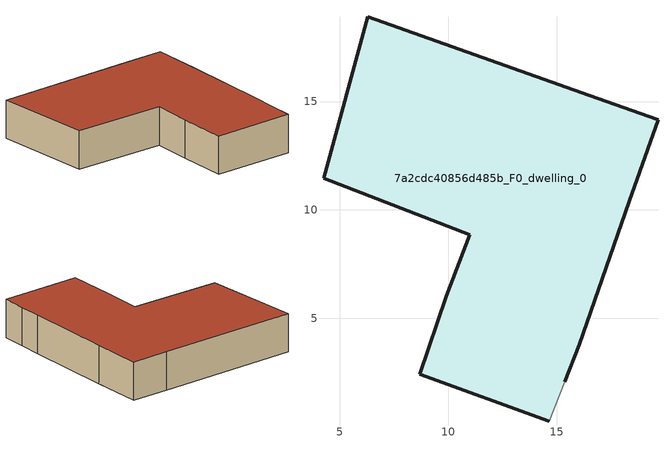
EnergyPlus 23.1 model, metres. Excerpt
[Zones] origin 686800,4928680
7a2cdc40856d485b_F0_dwelling_0
 floor ground (EU_floor_Construction): 16.86,15.14 19.67,14.15 18.35,10.39 16.03,3.77 15.37,2.07 14.66,0.26 8.68,2.42 9.9,6.02 10.99,8.86 4.24,11.45 6.27,18.9 z0
 wall outside (EU_wall_Construction): 15.37,2.07 16.03,3.77 18.35,10.39 19.67,14.15 16.86,15.14 6.27,18.9 4.24,11.45 10.99,8.86 9.9,6.02 8.68,2.42 14.66,0.26 z0:3
 wall adiabatic (EU_wall_Construction): 14.66,0.26 15.37,2.07 z0:3
 roof outside (EU_roof_Construction): 15.37,2.07 16.03,3.77 18.35,10.39 19.67,14.15 16.86,15.14 6.27,18.9 4.24,11.45 10.99,8.86 9.9,6.02 8.68,2.42 14.66,0.26 z3
[Building]
EU S2 Campaign: North Axis=0; Terrain=City; Solar Distribution=FullExterior
[Site:Location]
Bologna: Latitude=44.5; Longitude=11.25; Time Zone=1; Elevation=37
[SizingPeriod:WeatherFileDays]
AnnualSizingPeriod: Begin Month=1; Begin Day of Month=1; End Month=12; End Day of Month=31; Day of Week for Start Day=Monday; Use Weather File Daylight Saving Period=No; Use Weather File Rain and Snow Indicators=No
[MATERIAL]
EU_InternalMass_Material: Roughness=MediumRough; Thickness=0.1; Conductivity=1; Density=1800; Specific Heat=900; Thermal Absorptance=0.9; Solar Absorptance=0.7; Visible Absorptance=0.7
[MATERIAL:NOMASS] Roughness=MediumRough; Thermal Absorptance=0.9; Solar Absorptance=0.7; Visible Absorptance=0.7
Name | Thermal Resistance
EU_wall_NoMass | 0.734017
EU_roof_NoMass | 0.658631
EU_floor_NoMass | 0.747526
[CONSTRUCTION]
EU_wall_Construction: EU_wall_NoMass
EU_roof_Construction: EU_roof_NoMass
EU_floor_Construction: EU_floor_NoMass
EU_InternalMass_Construction: EU_InternalMass_Material
[ZONE]
7a2cdc40856d485b_F0_dwelling_0: Type=1; Multiplier=1; Ceiling Height=autocalculate; Volume=460.483; Floor Area=autocalculate; Part of Total Floor Area=Yes
[INTERNALMASS]
7a2cdc40856d485b_F0_dwelling_0_EU_InternalMass: Construction=EU_InternalMass_Construction; Zone or ZoneList=7a2cdc40856d485b_F0_dwelling_0; Surface Area=153.494
[OTHEREQUIPMENT]
EU_Step8_InternalGain_7a2cdc40856d485b_F0_dwelling_0_f000: Fuel Type=Electricity; Zone or ZoneList or Space or SpaceList=7a2cdc40856d485b_F0_dwelling_0; Schedule=EU_Step8_GainSchedule_7a2cdc40856d485b_F0_dwelling_0_f000; Design Level Calculation Method=Watts/Area; Power per Zone Floor Area=1; Fraction Latent=0; Fraction Radiant=0; Fraction Lost=0; Carbon Dioxide Generation Rate=0; EndUse Subcategory=EU_Step8_InternalGains
[ZONEVENTILATION:DESIGNFLOWRATE]
EU_ConstantAir_7a2cdc40856d485b_F0_dwelling_0: Zone or ZoneList or Space or SpaceList=7a2cdc40856d485b_F0_dwelling_0; Schedule=EU_AlwaysOn; Design Flow Rate Calculation Method=AirChanges/Hour; Air Changes per Hour=0.656562; Ventilation Type=Natural; Fan Pressure Rise=0; Fan Total Efficiency=1; Constant Term Coefficient=1; Temperature Term Coefficient=0; Velocity Term Coefficient=0; Velocity Squared Term Coefficient=0; Minimum Indoor Temperature=-100; Maximum Indoor Temperature=100; Delta Temperature=-100; Minimum Outdoor Temperature=-100; Maximum Outdoor Temperature=100; Maximum Wind Speed=40
[HVACTEMPLATE:THERMOSTAT]
EU_HeatOnly_7a2cdc40856d485b_F0_dwelling_0: Constant Heating Setpoint=20; Constant Cooling Setpoint=50
[HVACTEMPLATE:ZONE:IDEALLOADSAIRSYSTEM]
7a2cdc40856d485b_F0_dwelling_0: Template Thermostat=EU_HeatOnly_7a2cdc40856d485b_F0_dwelling_0; System Availability Schedule=EU_AlwaysOn; Maximum Heating Supply Air Temperature=50; Minimum Cooling Supply Air Temperature=13; Maximum Heating Supply Air Humidity Ratio=0.0156; Minimum Cooling Supply Air Humidity Ratio=0.0077; Heating Limit=NoLimit; Cooling Limit=NoLimit; Heating Availability Schedule=EU_AlwaysOn; Cooling Availability Schedule=EU_CoolingOff; Dehumidification Control Type=ConstantSensibleHeatRatio; Cooling Sensible Heat Ratio=0.7; Dehumidification Setpoint=60; Humidification Control Type=None; Humidification Setpoint=30; Outdoor Air Method=None; Outdoor Air Flow Rate per Person=0.00944; Outdoor Air Flow Rate per Zone Floor Area=0; Outdoor Air Flow Rate per Zone=0; Demand Controlled Ventilation Type=None; Outdoor Air Economizer Type=NoEconomizer; Heat Recovery Type=None; Sensible Heat Recovery Effectiveness=0.7; Latent Heat Recovery Effectiveness=0.65
[SIZING:ZONE]
7a2cdc40856d485b_F0_dwelling_0: Zone Cooling Design Supply Air Temperature Input Method=SupplyAirTemperature; Zone Cooling Design Supply Air Temperature=13; Zone Heating Design Supply Air Temperature Input Method=SupplyAirTemperature; Zone Heating Design Supply Air Temperature=50; Zone Cooling Design Supply Air Humidity Ratio=0.008; Zone Heating Design Supply Air Humidity Ratio=0.008; Cooling Design Air Flow Method=DesignDay; Cooling Design Air Flow Rate=0; Cooling Minimum Air Flow per Zone Floor Area=0.000762; Cooling Minimum Air Flow=0; Cooling Minimum Air Flow Fraction=0.2; Heating Design Air Flow Method=DesignDay; Heating Design Air Flow Rate=0; Heating Maximum Air Flow per Zone Floor Area=0.002032; Heating Maximum Air Flow=0.141576; Heating Maximum Air Flow Fraction=0.3; Account for Dedicated Outdoor Air System=No; Dedicated Outdoor Air System Control Strategy=NeutralSupplyAir; Dedicated Outdoor Air Low Setpoint Temperature for Design=autosize; Dedicated Outdoor Air High Setpoint Temperature for Design=autosize; Zone Load Sizing Method=Sensible Load Only No Latent Load; Zone Latent Cooling Design Supply Air Humidity Ratio Input Method=HumidityRatioDifference; Zone Cooling Design Supply Air Humidity Ratio Difference=0.005; Zone Latent Heating Design Supply Air Humidity Ratio Input Method=HumidityRatioDifference; Zone Humidification Design Supply Air Humidity Ratio Difference=0.005
[SCHEDULE:CONSTANT]
Name | Hourly Value
EU_AlwaysOn | 1
EU_CoolingOff | 0
[SCHEDULE:FILE]
EU_Step8_GainSchedule_7a2cdc40856d485b_F0_dwelling_0_f000: File=../../schedules/7a2cdc40856d485b/7a2cdc40856d485b_F0_dwelling_0_f000_gain.csv; Column Number=1; Rows to Skip at Top=0; Number of Hours of Data=8760; Column Separator=Comma; Interpolate to Timestep=No; Minutes per Item=60; Adjust Schedule for Daylight Savings=Yes
